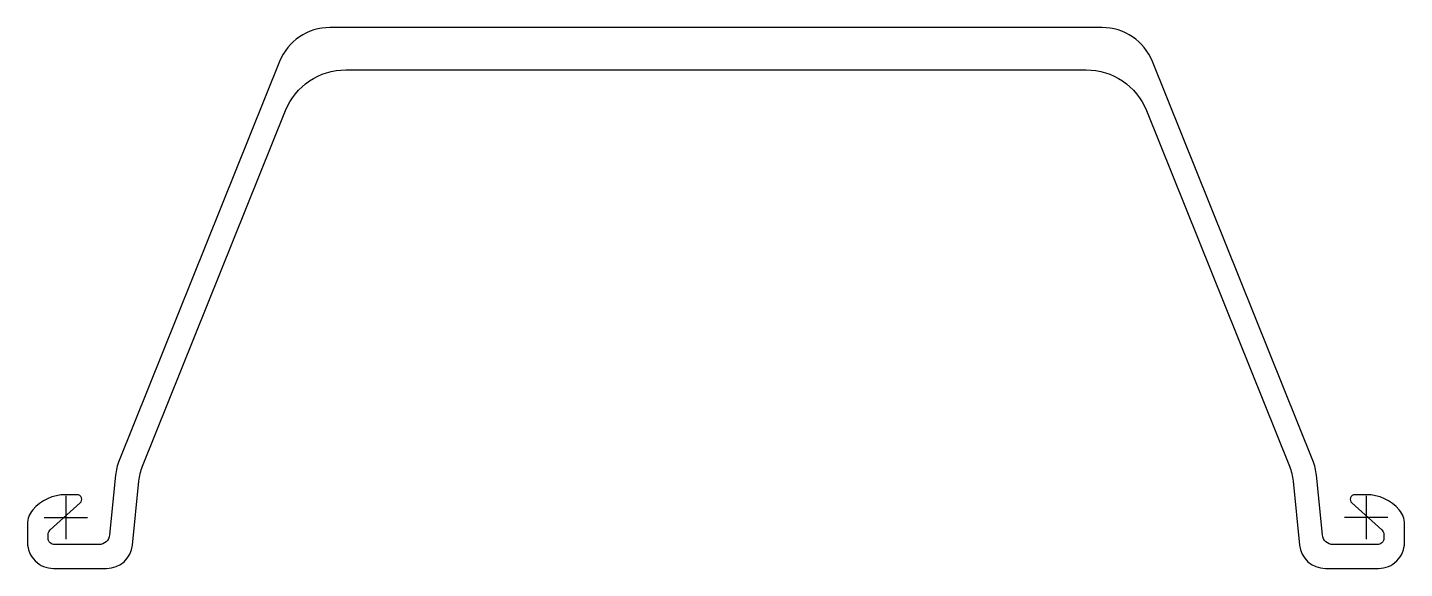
# Model space of a CAD drawing. Header units: millimetres. Extents: x -18 to 618, y -24 to 226.
import ezdxf

# ---------------------------------------------------------------- set-up
doc = ezdxf.new("R2010")
doc.units = ezdxf.units.MM
doc.header["$LTSCALE"] = 0.2

msp = doc.modelspace()

# ---------------------------------------------------------------- linework, layer by layer
at = {"flags": 128}
msp.add_lwpolyline([(470.83, 206.5, -0.306125), (498.66, 187.7), (564.67, 23.65, -0.070832), (566.35, 16.81), (569.3, -12.69, 0.385312), (581.24, -23.5), (605.75, -23.5, 0.414214), (617.75, -11.5), (617.75, -3, 0.17875), (615.35, 3.5, 0.219232), (600.15, 10.5), (594.88, 10.5, 0.687281), (593.45, 6.79), (607.26, -5.64, -0.212557), (608.25, -7.87), (608.25, -9.5, -0.414214), (605.25, -12.5), (584.86, -12.5, -0.385312), (579.89, -8), (577.14, 19.46, 0.070832), (575.46, 26.3), (501.41, 210.33, 0.306125), (478.22, 226), (300, 226), (121.78, 226, 0.306125), (98.59, 210.33), (24.54, 26.3, 0.070832), (22.86, 19.46), (20.11, -8, -0.385312), (15.14, -12.5), (-5.25, -12.5, -0.414214), (-8.25, -9.5), (-8.25, -7.87, -0.212557), (-7.26, -5.64), (6.55, 6.79, 0.687281), (5.12, 10.5), (-0.15, 10.5, 0.219232), (-15.35, 3.5, 0.17875), (-17.75, -3), (-17.75, -11.5, 0.414214), (-5.75, -23.5), (18.76, -23.5, 0.385312), (30.7, -12.69), (33.65, 16.81, -0.070832), (35.33, 23.65), (101.34, 187.7, -0.306125), (129.17, 206.5), (300, 206.5)], format="xyb", close=True, dxfattribs=at)
at = {"layer": 'DEFPOINTS'}
for p, q in [((0, 10), (0, -10)), ((600, 10), (600, -10)), ((-10, 0), (10, 0)), ((610, 0), (590, 0))]:
    msp.add_line(p, q, dxfattribs=at)

doc.saveas('drawing.dxf')
